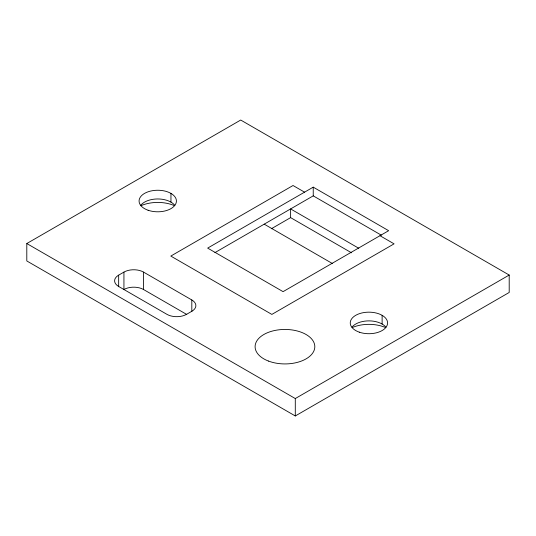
<?xml version="1.0" encoding="UTF-8"?>
<svg xmlns="http://www.w3.org/2000/svg" width="536" height="536" viewBox="0 0 536 536"><rect width="100%" height="100%" fill="white"/><g stroke="black" fill="none" stroke-linecap="round" stroke-linejoin="round"><path stroke-width="0.8" d="M26.8 243.538L240.711 120.037L509.2 275.048L509.2 292.462L295.289 415.963L26.8 260.952L26.8 243.538L295.289 398.55L509.2 275.048M118.657 286.76L118.657 275.149L123.937 272.1A13.862 8.007 0 0 1 143.548 272.1L191.814 299.966L191.814 311.577M313.238 187.151L207.653 248.108L283.068 291.651L388.654 230.694L313.238 187.151L313.238 195.861L214.903 252.63M271.35 228.751L290.613 217.629L351.529 252.798M313.238 195.861L381.404 235.217M304.555 192.163L293.031 185.51L170.81 256.074L271.853 314.411L394.074 243.847L379.97 235.706M358.778 248.275L290.613 208.926L290.613 217.629M264.215 224.162L332.38 263.518M123.937 272.1L123.937 289.52A13.862 8.007 0 0 1 143.548 289.52L186.769 314.471M382.121 315.322L382.121 324.032M295.289 398.55L295.289 415.963M170.951 193.402L170.951 202.112M143.548 272.1L143.548 289.52M352.172 326.9A18.666 10.774 0 0 1 369.264 320.876A18.666 10.774 0 0 1 385.967 327.255M140.445 205.703A18.666 10.774 0 0 1 157.41 198.957A18.666 10.774 0 0 1 174.796 205.335M118.657 275.149A13.862 8.007 0 0 0 118.657 286.472L166.924 314.337A13.862 8.007 0 0 0 186.535 314.337L191.814 311.289A13.862 8.007 0 0 0 191.814 299.966M352.105 327.63A27.731 16.013 0 0 1 385.464 327.509M140.935 205.71A27.731 16.013 0 0 1 174.294 205.59M268.496 361.07A29.855 17.239 0 0 0 314.759 347.73A29.855 17.239 0 0 0 271.611 331.268A29.855 17.239 0 0 0 268.496 361.07M359.294 332.173A18.666 10.774 0 0 0 387.582 323.141A18.666 10.774 0 0 0 359.884 313.513A18.666 10.774 0 0 0 359.294 332.173M148.124 210.259A18.666 10.774 0 0 0 176.411 201.221A18.666 10.774 0 0 0 148.713 191.593A18.666 10.774 0 0 0 148.124 210.259"/></g></svg>
